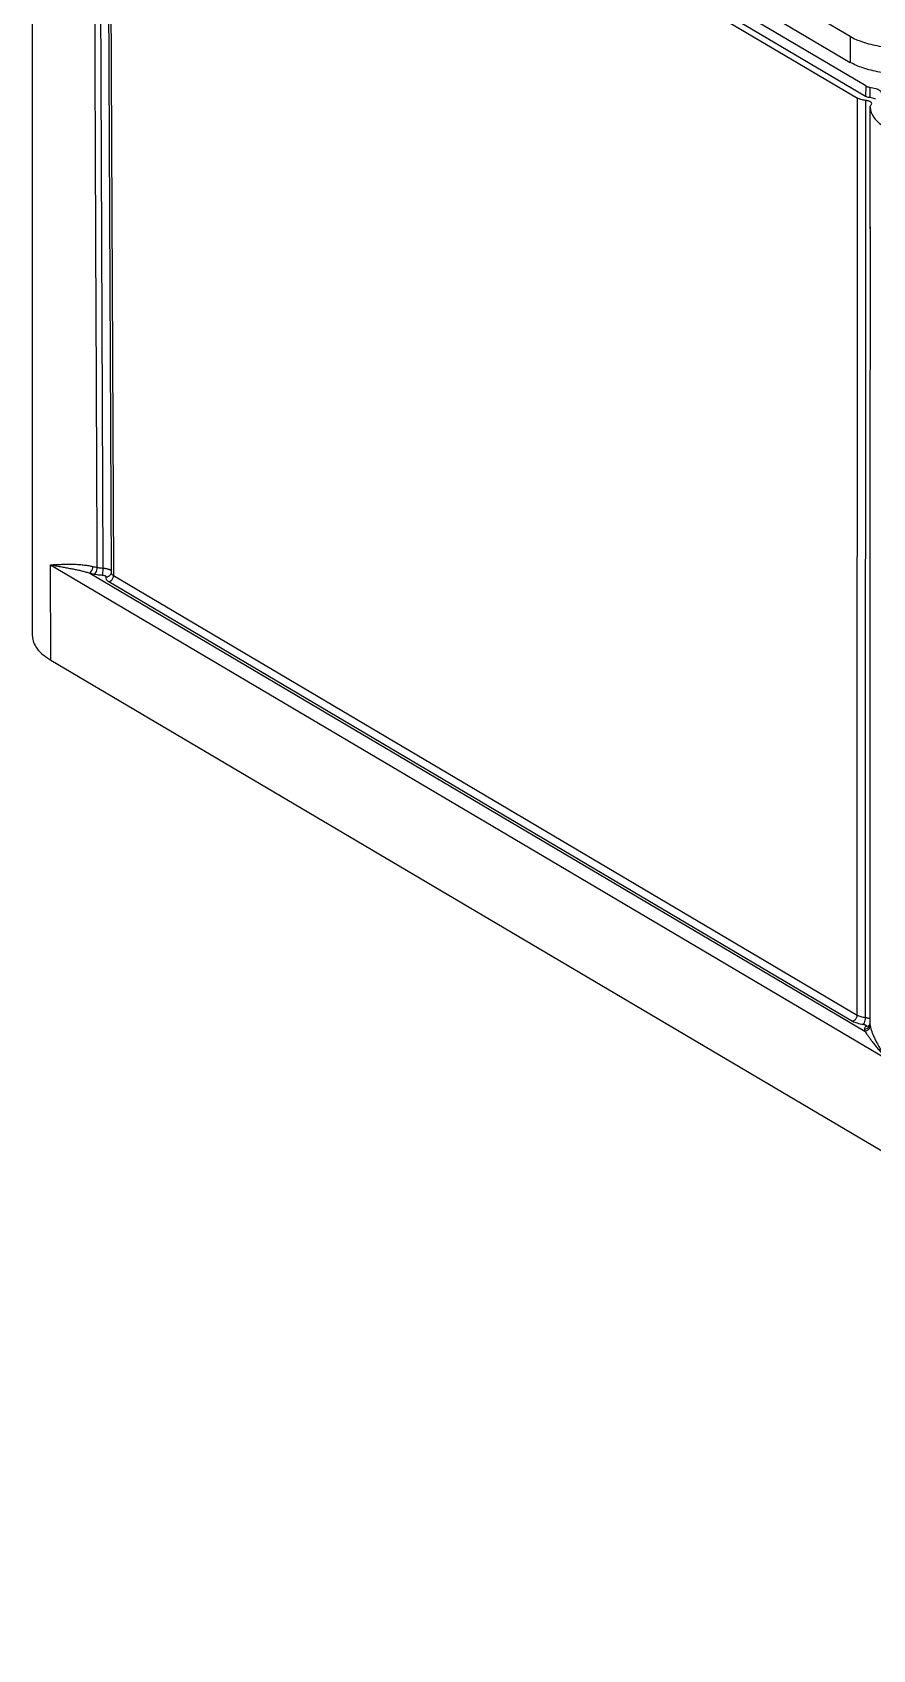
# Model space of a CAD drawing. Header units: millimetres. Extents: x -603 to 1798, y -1840 to -1013.
# Drawn here: x 18.8 to 64.7, y -1324.5 to -1236.2 of the extents above; entities that cross this region are included whole.
import ezdxf

# ---------------------------------------------------------------- set-up
doc = ezdxf.new("R2010")
doc.units = ezdxf.units.MM
doc.header["$MEASUREMENT"] = 0
doc.layers.get('0').update_dxf_attribs({"linetype": 'CONTINUOUS'})

# ---------------------------------------------------------------- blocks, each defined once
blk = doc.blocks.new('*U25')
at = {"color": 7}
for p, q in [((-108.818, -51.358), (-108.804, 4.554)), ((-63.3, -21.315), (-104.154, 2.818)), ((-101.314, 3.344), (-64.161, -18.603)), ((-104.945, -47.643), (-105.17, 2.563)), ((-104.733, 2.32), (-104.512, -47.886)), ((-104.607, 2.158), (-63.756, -21.974)), ((-63.308, -21.883), (-104.162, 2.25)), ((-101.323, 1.935), (-64.146, -20.026)), ((-104.579, -4.229), (-104.386, -47.886)), ((-64.161, -18.603), (-64.146, -20.026)), ((-63.769, -72.042), (-63.756, -21.974)), ((-63.3, -21.315), (-63.308, -21.883)), ((-63.085, -21.379), (-63.083, -21.951)), ((-63.318, -72.175), (-63.305, -22.108)), ((-63.067, -29.122), (-63.066, -22.452)), ((-63.01, -22.342), (-62.977, -22.276)), ((-107.807, -52.658), (-107.818, -47.457)), ((-107.818, -47.457), (-16.342, -101.493)), ((-105.686, -47.912), (-63.355, -72.917)), ((-104.642, -48.38), (-64.025, -72.373)), ((-104.513, -47.908), (-104.519, -47.932)), ((-104.512, -47.886), (-104.513, -47.908)), ((-104.501, -47.822), (-104.501, -47.822)), ((-104.386, -47.886), (-104.386, -47.931)), ((-104.386, -47.931), (-104.385, -48.049)), ((-104.385, -48.049), (-63.769, -72.042)), ((-107.807, -52.658), (-16.331, -106.694)), ((-63.075, -72.175), (-63.075, -72.344)), ((-63.075, -72.344), (-63.075, -72.529)), ((-63.089, -72.579), (-63.094, -72.588)), ((-63.094, -72.588), (-63.093, -72.587)), ((-63.093, -72.587), (-63.092, -72.586)), ((-63.082, -72.562), (-63.089, -72.579)), ((-63.076, -72.519), (-63.082, -72.562)), ((-63.076, -72.519), (-63.075, -72.529))]:
    blk.add_line(p, q, dxfattribs=at)
for centre, radius, start, end in [((-102.43, -33.855), 14.037, 257.2958, 258.31176), ((-102.482, -33.697), 14.571, 257.2958, 258.31175), ((-62.424, -72.732), 0.95, 184.93276, 189.12077), ((-62.406, -72.729), 0.968, 189.1158, 191.18318), ((-62.164, -72.45), 0.915, 184.93275, 189.1208), ((-62.146, -72.447), 0.932, 189.11582, 191.18318), ((-60.607, -72.098), 2.511, 194.55859, 197.57838)]:
    blk.add_arc(centre, radius, start, end, dxfattribs=at)
for points, start_tangent, end_tangent in [([(-105.273, -47.602), (-105.323, -35.929), (-105.373, -23.874), (-105.423, -11.125), (-105.475, 2.6)], (-0.004315, 0.999991), (-0.003638, 0.999993)), ([(-64.161, -18.603), (-63.484, -18.902), (-62.572, -19.136), (-61.518, -19.277), (-60.379, -19.321), (-59.215, -19.264), (-58.145, -19.113)], (0.861, -0.508605), (0.981854, 0.189637)), ([(-58.118, -20.534), (-59.189, -20.686), (-60.355, -20.745), (-61.496, -20.701), (-62.553, -20.56), (-63.467, -20.326), (-64.146, -20.026)], (-0.981625, -0.190821), (-0.861, 0.508605)), ([(-63.305, -22.108), (-63.441, -22.084), (-63.564, -22.054), (-63.669, -22.016), (-63.756, -21.974)], (-0.99009, 0.140435), (-0.861, 0.508605)), ([(-63.083, -21.951), (-63.213, -21.923), (-63.308, -21.883)], (-0.99009, 0.140435), (-0.861, 0.508605)), ([(-63.3, -21.315), (-63.243, -21.342), (-63.17, -21.364), (-63.085, -21.379)], (0.861, -0.508605), (0.99009, -0.140435)), ([(-63.085, -21.379), (-62.758, -21.453), (-62.539, -21.561), (-62.457, -21.691), (-62.457, -21.705)], (0.99009, -0.140435), (-0.060043, -0.998196)), ([(-62.763, -22.023), (-62.8, -22.011), (-62.935, -21.976), (-63.083, -21.951)], (-0.947868, 0.318665), (-0.99009, 0.140435)), ([(-63.017, -22.205), (-63.13, -22.148), (-63.305, -22.108)], (-0.744519, 0.667601), (-0.99009, 0.140435)), ([(-63.066, -22.452), (-63.051, -22.397), (-63.01, -22.342)], (0.015642, 0.999878), (0.711929, 0.702251)), ([(-63.066, -22.465), (-62.847, -23.047), (-62.186, -23.596), (-61.126, -24.063), (-59.737, -24.419)], (0.002399, -0.999997), (0.982312, -0.187251)), ([(-62.978, -22.276), (-62.978, -22.272), (-63.017, -22.205)], (0.016854, 0.999858), (-0.744519, 0.667601)), ([(-63.067, -29.013), (-63.07, -38.286), (-63.073, -55.015), (-63.075, -72.175)], (-0.000256, -1), (-0.000119, -1)), ([(-107.818, -47.457), (-107.551, -47.445), (-107.28, -47.434), (-107.009, -47.426), (-106.741, -47.425), (-106.48, -47.431), (-106.225, -47.446), (-105.978, -47.471), (-105.74, -47.505), (-105.517, -47.549)], (0.999274, 0.038104), (0.97548, -0.220087)), ([(-107.818, -47.457), (-107.547, -47.511), (-107.281, -47.56), (-107.022, -47.607), (-106.773, -47.653), (-106.534, -47.7), (-106.306, -47.749), (-106.087, -47.8), (-105.879, -47.855), (-105.686, -47.912)], (0.978207, -0.207632), (0.953786, -0.300487)), ([(-105.686, -47.912), (-105.6, -47.833), (-105.538, -47.7), (-105.517, -47.549)], (0.898358, 0.439264), (-0.007462, 0.999972)), ([(-105.433, -47.966), (-105.352, -47.886), (-105.294, -47.753), (-105.273, -47.602)], (0.884144, 0.467214), (-0.00803, 0.999968)), ([(-105.273, -47.602), (-105.173, -47.62), (-105.063, -47.634), (-104.945, -47.643)], (0.979493, -0.201479), (0.998304, -0.058216)), ([(-105.007, -48.021), (-104.975, -47.934), (-104.952, -47.796), (-104.945, -47.643)], (0.556025, 0.831166), (-0.014648, 0.999893)), ([(-104.945, -47.643), (-104.856, -47.652), (-104.775, -47.664), (-104.703, -47.68), (-104.642, -47.699), (-104.589, -47.721), (-104.547, -47.747), (-104.517, -47.776), (-104.511, -47.786)], (0.997815, -0.066064), (0.490341, -0.87153)), ([(-105.433, -47.966), (-105.303, -47.99), (-105.16, -48.008), (-105.007, -48.021)], (0.979251, -0.202653), (0.998139, -0.060977)), ([(-105.007, -48.021), (-104.964, -48.025), (-104.924, -48.031), (-104.888, -48.039), (-104.859, -48.048), (-104.835, -48.058), (-104.817, -48.069), (-104.804, -48.082), (-104.796, -48.098)], (0.998136, -0.061027), (0.195107, -0.980782)), ([(-104.798, -48.117), (-104.782, -48.253), (-104.642, -48.38)], (-0.326778, -0.945101), (0.860876, -0.508815)), ([(-104.798, -48.117), (-104.65, -48.083), (-104.543, -47.984), (-104.519, -47.932)], (0.999723, -0.023528), (0.321482, 0.946916)), ([(-104.796, -48.098), (-104.798, -48.117)], (0.195107, -0.980782), (-0.326362, -0.945245)), ([(-104.642, -48.38), (-104.513, -48.316), (-104.419, -48.195), (-104.385, -48.049)], (0.979717, 0.200388), (-0.002081, 0.999998)), ([(-104.51, -47.886), (-104.493, -47.951)], (0.038745, -0.999249), (0.466678, -0.884427)), ([(-104.493, -47.951), (-104.385, -48.049)], (0.466678, -0.884427), (0.859953, -0.510374)), ([(-108.818, -51.358), (-108.576, -52.014), (-107.807, -52.658)], (0.013153, -0.999913), (0.861, -0.508605)), ([(-64.025, -72.373), (-63.896, -72.309), (-63.803, -72.188), (-63.768, -72.042)], (0.979717, 0.200388), (-0.002081, 0.999998)), ([(-64.025, -72.373), (-63.775, -72.477), (-63.44, -72.547)], (0.861131, -0.508383), (0.990088, -0.140451)), ([(-63.769, -72.042), (-63.576, -72.121), (-63.318, -72.175)], (0.862023, -0.506869), (0.990677, -0.136235)), ([(-63.44, -72.547), (-63.378, -72.464), (-63.333, -72.327)], (0.804052, 0.594559), (0.20118, 0.979554)), ([(-63.333, -72.327), (-63.318, -72.175)], (0.20118, 0.979554), (-0.013069, 0.999915)), ([(-63.318, -72.175), (-63.249, -72.187), (-63.185, -72.202), (-63.126, -72.221), (-63.075, -72.244)], (0.989064, -0.147489), (0.886652, -0.462438)), ([(-63.44, -72.547), (-63.406, -72.553), (-63.374, -72.561), (-63.346, -72.57), (-63.323, -72.58), (-63.306, -72.59), (-63.294, -72.602), (-63.287, -72.615), (-63.285, -72.629), (-63.29, -72.644)], (0.99009, -0.140435), (-0.458322, -0.888786)), ([(-63.365, -72.76), (-63.37, -72.814)], (-0.265586, -0.964087), (0.085815, -0.996311)), ([(-63.37, -72.814), (-63.222, -72.773), (-63.114, -72.669), (-63.082, -72.59)], (0.999661, 0.02603), (0.231417, 0.972855)), ([(-63.3, -72.658), (-63.341, -72.708), (-63.365, -72.76)], (-0.705392, -0.708817), (-0.265586, -0.964087)), ([(-63.355, -72.917), (-63.208, -72.874), (-63.1, -72.769), (-63.061, -72.628)], (0.999251, 0.038692), (0.000215, 1)), ([(-63.355, -72.917), (-63.292, -73.011), (-63.215, -73.124), (-63.123, -73.257), (-63.013, -73.408), (-62.883, -73.58), (-62.728, -73.772), (-62.546, -73.986), (-62.332, -74.22), (-62.08, -74.475)], (0.557377, -0.83026), (0.718299, -0.695735)), ([(-63.3, -72.658), (-63.16, -72.635), (-63.093, -72.587)], (0.995094, -0.098933), (0.707445, 0.706769)), ([(-63.29, -72.644), (-63.3, -72.658)], (-0.458322, -0.888786), (-0.70549, -0.70872)), ([(-63.082, -72.59), (-63.075, -72.529)], (0.231417, 0.972855), (0.000248, 1)), ([(-63.061, -72.628), (-63.038, -72.73)], (0.19395, -0.981011), (0.250221, -0.968189)), ([(-63.001, -72.857), (-62.949, -73.009), (-62.877, -73.187), (-62.783, -73.392), (-62.662, -73.623), (-62.509, -73.881), (-62.317, -74.166), (-62.08, -74.475)], (0.30088, -0.953662), (0.634569, -0.772866))]:
    blk.add_spline(points, degree=3, dxfattribs=dict(at, start_tangent=start_tangent, end_tangent=end_tangent))

msp = doc.modelspace()

# ---------------------------------------------------------------- block references
msp.add_blockref('*U25', (127.633, -1217.854))

doc.saveas('drawing.dxf')
